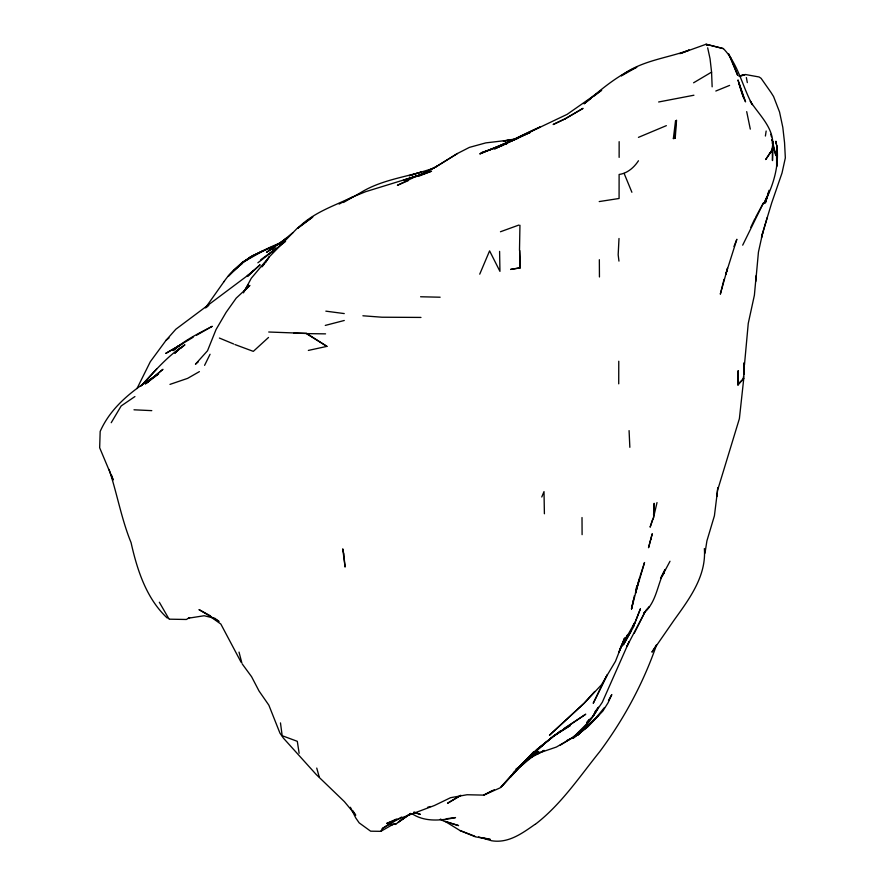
<?xml version="1.0" encoding="UTF-8"?>
<svg xmlns="http://www.w3.org/2000/svg" width="885" height="885" viewBox="0 0 885 885"><rect width="100%" height="100%" fill="white"/><g stroke="black" fill="none" stroke-linecap="round" stroke-linejoin="round"><path stroke-width="1.33" d="M619.135 157.375L619.146 141.666M618.726 383.836L618.77 361.235M737.99 385.03L738.167 370.837L737.99 385.03L743.765 378.459L744.141 363.049M519.495 250.433L519.949 225.255M675.211 138.314L675.554 120.681L673.363 138.558L675.211 138.314L676.549 120.194M743.854 374.565L744.108 362.883M704.36 548.556C706.551 575.958 689.371 598.891 674.248 619.909L651.935 652.156L656.604 644.745C643.273 683.242 623.98 718.996 599.72 751.675C579.476 776.787 561.212 804.388 535.403 824.234M619.002 238.496L618.172 254.825L618.958 261.097M772.052 139.343L773.291 144.421L772.472 160.583L772.24 148.78M653.561 515.026L654.17 503.322L653.595 517.382L650.121 527.172L652.356 520.026M744.462 364.852L748.256 323.401L754.396 295.203L756.188 275.545M755.735 281.552L758.434 252.114L762.781 232.346L771.687 202.93L782.019 173.006L785.338 157.895L784.553 142.706L782.816 127.407L779.552 112.019L773.578 96.553L770.935 92.361L761.1 78.322L759.076 76.973L745.369 74.506L738.942 76.099M716.883 496.452L717.757 487.547M742.991 380.583L743.5 376.545M724.03 279.361L720.324 294.174L727.525 268.277L725.8 274.273L736.862 239.271L733.975 246.472M765.392 136.036L766.156 131.024M704.969 553.269L706.916 540.857L714.416 515.778L717.569 490.312L739.384 418.682L743.765 378.459L737.935 384.101M640.176 575.936L644.534 562.506L635.452 593.282L639.092 579.465L631.503 608.968L634.423 595.561M631.503 608.968L633.406 600.251M653.196 518.997L657.013 502.569M762.781 232.346L761.498 237.512L767.173 217.699M635.972 589.178L637.001 585.649M769.032 190.297L765.337 203.03L768.6 192.775L767.549 195.176M638.583 580.803L639.778 577.164M541.775 496.994L544.01 491.606L544.397 513.765M479.736 274.162L489.593 250.864L499.948 271.374L499.594 251.373M136.976 388.592L150.317 361.711L166.081 340.271L175.816 329.253L249.039 274.461L260.113 264.77L253.176 271.186M766.498 197.587L763.877 203.594C773.811 184.921 780.592 162.342 775.913 141.224L776.034 143.945M661.504 576.412L665.155 569.475C657.245 583.602 656.847 602.419 643.561 613.039M742.692 245.167L763.357 203.085L755.524 217.5M607.254 674.547L593.227 703.287L606.634 676.14M246.528 288.433L248.198 284.771L243.928 291.386L249.869 285.435L236.207 298.134L226.129 312.328L216.04 329.552L207.51 350.77L195.463 364.2L198.362 361.755M750.823 227.257L754.872 218.695M204.59 365.35L210.066 354.265M645.939 610.373L649.513 606.634L645.143 611.668L634.257 633.251M645.143 611.668L626.823 646.559L629.158 641.57L602.298 702.27L592.972 716.109L586.7 722.691L589.2 719.405M633.04 625.883L634.645 622.819L620.827 647.422M670.011 561.256L662.854 574.642M243.475 292.858L251.263 278.288L269.328 256.816L296.962 228.562L312.792 216.958L297.891 228.197C313.002 212.654 333.534 206.105 352.507 197.034L365.66 191.68L421.293 174.555L403.294 180.308L419.545 175.053L435.619 167.044L457.456 153.503L469.415 147.386L485.799 142.883L516.331 139.288M619.942 648.827L622.896 643.295L618.892 652.223L624.622 637.941L615.484 661.294L601.501 684.769L584.023 703.409L549.496 735.192L584.188 703.121L594.72 691.484M620.728 647.444L627.775 634.523L620.728 647.223M111.222 422.709L121.179 405.938L134.918 396.557M350.383 807.275L355.803 818.017L359.188 822.884L370.616 831.181L380.815 831.336L382.397 828.482L394.168 820.782M634.39 625.352L623.294 644.966L631.071 631.226M604.488 707.502L597.021 716.596M608.482 700.455L611.8 694.581L608.061 702.79L602.818 711.097L587.928 726.729L573.082 738.267L580.095 732.537M595.671 711.396L592.972 716.109L598.382 707.358L595.052 711.739M262.745 265.754L264.117 263.387L262.004 266.85M598.382 707.358C592.22 719.682 582.883 730.125 571.743 738.156L556.399 747.04L540.569 752.46L544.065 750.392L539.795 753.058L534.662 754.85M769.165 154.366L771.576 150.826L765.713 159.488L771.576 150.826C777.307 130.88 759.883 116.234 750.281 101.167L752.294 104.673C742.272 86.321 738.256 63.952 723.399 48.62L706.075 44.25L679.846 53.686M620.894 647.223L625.695 639.811M265.522 262.491L269.328 256.816L263.111 265.555M224.159 281.375L205.42 307.903M587.319 723.299L573.967 736.597L587.695 726.286L572.639 738.035L585.638 728.001L572.186 737.836L566.477 740.712M223.982 281.684C237.722 261.363 260.455 251.34 282.238 241.981M514.838 771.753L500.169 787.838L483.741 795.117L467.059 794.741L450.576 797.695L434.413 805.516L386.723 823.426L396.58 819.001M515.889 770.791L510.468 777.008L532.582 753.832M514.959 771.775L501.209 786.909L533.555 752.018L517.471 768.6M594.399 719.483L577.429 735.446L580.372 732.78M141.888 385.152C155.152 370.66 168.172 355.427 184.91 344.807L180.938 348.17M140.848 386.214L156.711 368.923M513.322 772.638L535.281 751.044M729.605 85.403L715.81 91.033M519.583 766.985L528.677 757.649L543.667 744.307L516.453 769.629M592.983 720.81L598.725 715.003L584.1 729.262M525.159 761.377L520.059 766.476L536.399 749.938L560.957 730.556M519.053 767.251L535.558 751.232L552.273 737.116L536.233 750.104M247.667 276.452L252.192 272.104M638.461 160.76C634.08 167.486 627.343 173.394 619.113 174.467L619.08 198.483L599.211 201.57M390.185 825.218L396.071 823.736L390.705 824.72M174.953 353.104L180.805 347.728L175.031 353.015M268.52 337.451L253.32 351.367L234.968 344.553M582.33 730.999L585.262 728.322M249.039 274.461L247.169 276.153L253.519 270.423M206.216 307.604L208.794 305.369M241.539 263.973L233.33 270.976L245.245 260.533L252.314 255.743L280.501 243.209M395.274 824.488L408.748 814.952M242.501 263.088L239.381 265.721L242.446 263.265M145.726 383.647L162.94 369.333L147.054 382.464M274.438 247.291L266.507 252.325L283.377 240.466L292.935 232.622M308.356 350.427L326.919 346.367L306.619 333.435L268.719 332.008M537.239 749.285L555.138 734.926L553.114 736.32L585.759 714.195L564.221 728.399M244.492 261.628L249.603 257.546L263.509 250.61L244.581 261.341L249.603 257.546L266.374 249.415M166.081 340.271L169.046 337.915M257.878 262.779L285.578 241.439M269.328 253.763L276.319 248.353L274.472 249.736M145.273 384.001L148.492 381.479M591.324 98.202L584.067 103.822C600.484 90.016 616.9 75.723 636.835 67.171L621.502 75.778M593.392 96.598L601.678 90.193L567.152 114.342L515.07 139.133L539.938 127.075L532.162 130.504M181.923 344.011L165.716 353.436L180.695 344.741L173.062 350.604C184.523 340.26 198.649 333.368 212.267 326.322L209.988 327.594M147.043 382.707L158.614 373.946C135.117 388.415 111.72 405.319 100.171 431.438L99.662 447.755L113.169 479.935L111.421 474.891M527.88 759.352L538.523 751.509L522.305 765.027L516.032 768.965M260.798 259.692L275.202 249.194M280.611 242.424L287.205 237.799L283.377 240.466M526.94 760.226L538.965 751.863L527.593 759.374L539.562 752.991L534.507 754.805M535.016 824.355C522.128 833.393 508.388 843.516 491.617 840.75L478.586 836.922M435.619 167.044L457.456 153.503M518.367 767.317L520.601 765.901M273.399 247.944L269.261 250.532L271.164 249.504M460.886 795.327L447.556 803.248L460.587 795.46M272.115 248.984L275.467 246.915M382.397 828.482L401.646 817.043M560.061 745.281L572.119 737.902M621.48 75.679C641.205 60.578 666.538 58.344 689.205 50.08L682.103 52.879M193.173 337.251L177.077 346.898L180.695 344.741M693.586 82.792L711.573 72.127L710.058 58.775L707.679 47.823M343.369 202.499L360.272 192.875C378.835 181.248 400.662 177.83 421.415 172.044L409.279 175.695M189.622 617.564L186.359 619.478L169.389 619.179M199.391 371.623L187.62 378.371L169.964 384.389M380.815 831.336L393.04 824.355M196.625 335.183L208.838 328.235M281.861 242.39L274.815 246.185L279.627 243.84M339.121 204.07L352.761 196.89M491.994 790.902L483.741 795.117L494.339 789.719M419.545 175.053L437.256 166.048M531.332 130.914L502.658 144.686L530.491 132.307L494.549 148.934L513.079 140.162L479.77 153.935L514.373 139.498L502.658 144.686M673.363 138.558L675.133 137.695M666.361 125.648L638.439 137.363M408.472 180.507L397.409 185.297L413.903 177.365L431.548 171.192L418.251 176.369M267.646 248.873L276.529 245.112M500.456 146.235L503.012 145.295M500.456 231.759L518.842 225.067M498.045 146.755L481.064 152.851L499.184 146.711M506.817 143.558L500.434 145.737L506.95 143.558M409.29 175.673L434.081 168.172M427.654 807.275L430.287 806.5M325.282 325.415L344.276 320.481M739.893 76.044L744.761 74.982L739.329 75.878M658.639 101.985L693.917 95.226M518.499 138.326L503.377 141.047L515.004 139.498M519.926 267.856L510.645 269.416L520.159 267.845L519.65 250.588L520.159 267.845M188.405 618.206L204.169 615.739L215.11 618.383M446.184 818.769L455.532 817.585C441.106 820.55 424.933 822.309 412.012 813.702M420.972 317.427L381.922 317.217L362.894 315.779M325.558 333.866L306.398 333.612L326.919 346.367M293.909 333.191L306.619 333.435M420.585 296.763L440.133 297.216M133.989 409.799L151.789 410.64M325.846 311.155L344.254 313.578M440.265 819.289L442.81 819.809M482.613 837.664L490.356 839.456L475.345 836.823L459.99 830.539L444.834 821.192L458.574 825.605L443.982 821.214L440.464 819.377M723.399 48.62L706.075 44.25L706.883 45.478M413.87 812.496L420.375 814.388L413.992 811.976M459.99 830.539L474.802 836.181M219.391 338.048L233.673 343.988M210.497 615.871L198.981 609.61L219.049 621.513L216.095 619.157M210.342 616.602L220.841 624.047L241.118 662.29M167.287 618.073C146.324 598.548 137.142 569.785 131.069 542.627C121.4 518.986 117.152 493.631 109.065 469.448M242.269 664.004L251.583 676.715L259.028 690.997L268.863 705.179L279.948 733.134L283.399 738.112L316.199 774.486L344.353 801.6L355.737 815.273L352.816 810.66M168.913 618.858L159.333 602.242M624.113 173.405L631.89 192.266M742.15 93.81L745.557 101.886L737.957 79.949L741.741 92.693M772.151 142.64L775.891 155.594L772.052 139.598L773.291 144.421M316.741 768.069L319.175 776.764M239.016 652.101L241.859 662.965M770.824 134.266L771.443 136.81M746.697 111.632L750.303 129.121M746.365 77.559L747.316 82.604M299.141 753.257L297.305 741.32L282.182 735.712L280.468 722.901M776.599 156.191L776.643 166.535L777.196 145.925L776.842 161.645L776.842 156.822M629.08 430.619L629.843 447.312M711.573 72.127L712.148 86.83M599.344 259.714L599.444 276.972M582.009 517.537L582.098 534.662M650.685 539.529L648.528 547.726L652.267 533.732L650.685 539.529M640.342 608.968L634.523 623.859L640.342 608.968M664.181 572.827L660.564 578.215L664.181 572.827M240.654 263.841L228.253 276.297L243.641 261.296L240.654 263.841M518.544 767.771L516.508 769.596L518.544 767.771M557.052 733.731L554.287 735.712L570.161 725.578L557.052 733.731M410.64 813.47L398.294 822.077L410.706 813.481M565.238 118.767L553.147 124.519L565.183 118.8L583.049 108.357L565.238 118.767M730.899 58.178L728.587 53.863L737.703 75.391L730.899 58.178M743.964 98.589L739.34 84.551L743.964 98.589M343.745 553.899L342.738 548.866L345.095 567.064L343.745 553.899"/></g></svg>
